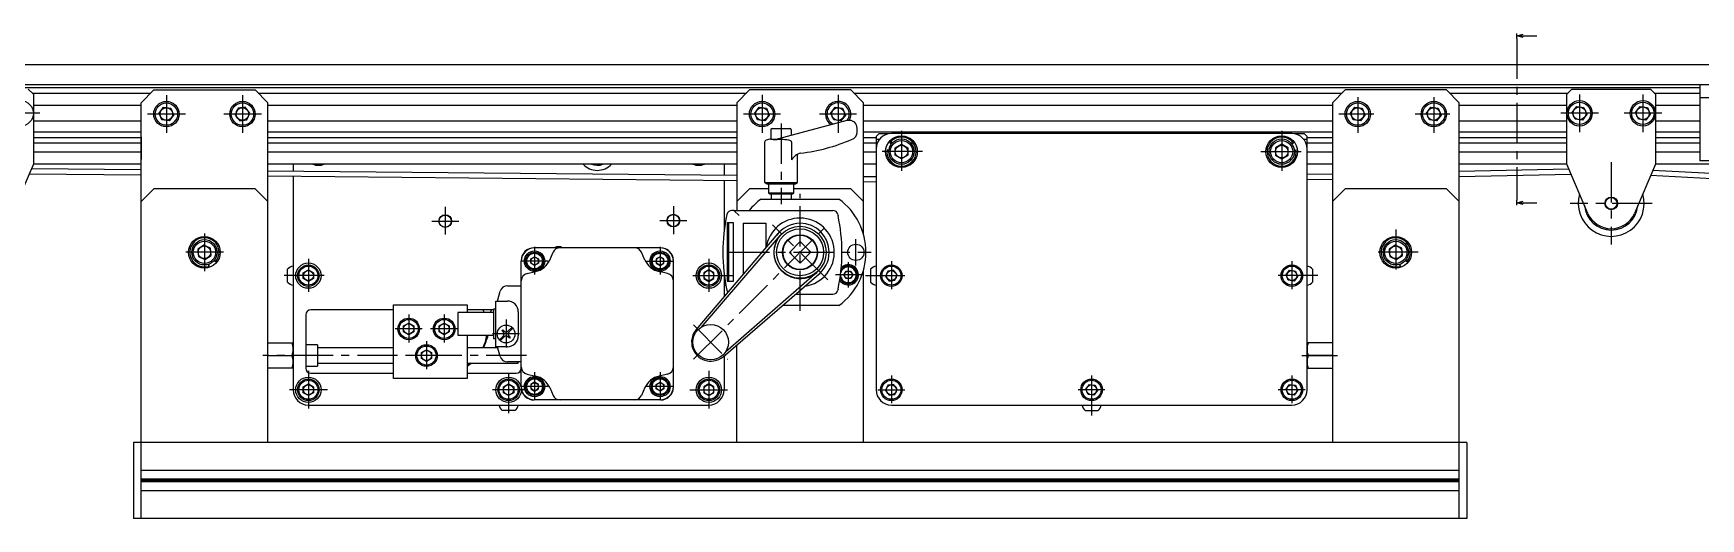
# Model space of a CAD drawing. Extents: x -5 to 1675, y -24 to 1022.
# Drawn here: x 605 to 1263, y 0 to 191 of the extents above; entities that cross this region are included whole.
import ezdxf

# ---------------------------------------------------------------- set-up
doc = ezdxf.new("R2010")
doc.units = 0
doc.header["$LTSCALE"] = 0.5
doc.linetypes.add('CENTER', pattern=[50.8, 31.75, -6.35, 6.35, -6.35])
doc.layers.get('0').update_dxf_attribs({"linetype": 'CONTINUOUS'})
doc.layers.add('MSM_CENTER', color=1, linetype='CENTER')
doc.layers.add('MSM_CONTINUOUS', color=7, linetype='CONTINUOUS')

# ---------------------------------------------------------------- blocks, each defined once
blk = doc.blocks.new('_OPEN30')
at = {"color": 0, "linetype": 'BYBLOCK'}
for p, q in [((-1, 0.27), (0, 0)), ((0, 0), (-1, -0.27)), ((0, 0), (-1, 0))]:
    blk.add_line(p, q, dxfattribs=at)
blk = doc.blocks.new('*U87')
at = {"layer": 'MSM_CONTINUOUS'}
blk.add_lwpolyline([(1192.82, 190.33), (1198.32, 190.33)], dxfattribs=at)
at = {"layer": 'MSM_CONTINUOUS', "xscale": 2.5, "yscale": 2.5, "zscale": 2.5, "rotation": 180}
blk.add_blockref('_OPEN30', (1190.32, 190.33), dxfattribs=at)
blk = doc.blocks.new('*U88')
at = {"layer": 'MSM_CONTINUOUS'}
blk.add_lwpolyline([(1192.82, 124.53), (1198.32, 124.53)], dxfattribs=at)
at = {"layer": 'MSM_CONTINUOUS', "xscale": 2.5, "yscale": 2.5, "zscale": 2.5, "rotation": 180}
blk.add_blockref('_OPEN30', (1190.32, 124.53), dxfattribs=at)

msp = doc.modelspace()

# ---------------------------------------------------------------- linework, layer by layer
for p, q in [((881.46, 121.5), (880.7, 121.5)), ((881.46, 121.5), (920.53, 121.5)), ((922.48, 119.93), (922.57, 119.5)), ((881.35, 116.67), (878.88, 116.67)), ((878.88, 116.67), (878.88, 93.67)), ((879.36, 116.67), (879.36, 93.67)), ((881.35, 93.67), (881.35, 116.67)), ((885.11, 116.5), (894.11, 116.5)), ((885.11, 116.5), (885.11, 96.2)), ((894.11, 116.5), (894.11, 106.73)), ((878.88, 93.67), (881.35, 93.67)), ((905.89, 88.5), (920.53, 88.5)), ((922.57, 90.5), (922.48, 90.07))]:
    msp.add_line(p, q)
at = {"color": 7, "linetype": 'CONTINUOUS'}
for radius, start, end in [(13, 163.4273, 16.57269), (10.54, 184.72466, 355.27534)]:
    msp.add_arc((1227.61, 124.3), radius, start, end, dxfattribs=at)
for centre, radius, start, end in [((946.17, 105), 69.06, 167.51311, 192.48689), ((880.7, 119.5), 2, 90, 167.51311), ((907.61, 105), 13.5, 90, 171.98472), ((907.61, 105), 13.5, 278.20872, 90), ((920.53, 119.5), 2, 12.48689, 90), ((855.05, 105), 69.06, 347.8803, 12.1197), ((880.7, 90.5), 2, 192.48689, 219.56254), ((920.53, 90.5), 2, 270, 347.51311)]:
    msp.add_arc(centre, radius, start, end)
at = {"layer": 'MSM_CENTER'}
for p, q in [((1190.32, 189.33), (1190.32, 125.53)), ((657.61, 166.98), (657.61, 152.1)), ((687.61, 166.98), (687.61, 152.1)), ((892.61, 167.15), (892.61, 152.17)), ((922.61, 167.15), (922.61, 152.17)), ((1127.61, 166.19), (1127.61, 152.1)), ((1157.61, 166.19), (1157.61, 152.1)), ((1215.11, 167.28), (1215.11, 152.4)), ((1240.11, 167.28), (1240.11, 152.4)), ((607.64, 159.8), (592.71, 159.8)), ((665.14, 159.5), (650.21, 159.5)), ((695.14, 159.5), (680.21, 159.5)), ((899.9, 159.5), (885.25, 159.5)), ((929.9, 159.5), (915.25, 159.5)), ((1133.95, 159.5), (1120.21, 159.5)), ((1163.95, 159.5), (1150.21, 159.5)), ((1222.64, 159.8), (1207.71, 159.8)), ((1247.64, 159.8), (1232.71, 159.8)), ((900.11, 155.8), (900.11, 124)), ((947.61, 152.95), (947.61, 136.45)), ((1097.61, 152.95), (1097.61, 136.45)), ((955.86, 144.7), (939.36, 144.7)), ((1089.36, 144.7), (1105.86, 144.7)), ((1227.61, 140.5), (1227.61, 108.1)), ((907.61, 81.89), (907.61, 128)), ((767.61, 122.95), (767.61, 111.97)), ((857.61, 123.15), (857.61, 112.17)), ((1243.81, 124.3), (1211.41, 124.3)), ((672.61, 112.48), (672.61, 97.6)), ((762.33, 117.3), (772.97, 117.3)), ((852.33, 117.5), (862.97, 117.5)), ((865.61, 62.86), (918.55, 115.98)), ((918.53, 94.12), (896.7, 115.88)), ((1142.61, 114.05), (1142.61, 95.95)), ((802.86, 107.2), (802.86, 96.22)), ((852.36, 107.2), (852.36, 96.22)), ((929.61, 99.8), (929.61, 110.2)), ((680.14, 105), (665.21, 105)), ((713.61, 102.45), (713.61, 89.47)), ((808.15, 101.55), (797.5, 101.55)), ((847.08, 101.55), (857.72, 101.55)), ((871.61, 102.45), (871.61, 89.47)), ((879.61, 105), (935.61, 105)), ((926.64, 101.13), (926.64, 91.13)), ((943.61, 101.45), (943.61, 90.47)), ((1101.61, 101.45), (1101.61, 90.47)), ((1151.48, 105), (1133.74, 105)), ((719.9, 95.8), (703.41, 95.8)), ((865.33, 95.8), (881.81, 95.8)), ((931.64, 96.13), (921.64, 96.13)), ((933.41, 95.8), (948.97, 95.8)), ((1111.81, 95.8), (1096.25, 95.8)), ((753.21, 80.45), (753.21, 69.47)), ((767.21, 80.45), (767.21, 69.47)), ((758.5, 74.8), (747.85, 74.8)), ((772.5, 74.8), (761.85, 74.8)), ((796.9, 72.8), (786.25, 72.8)), ((791.61, 78.45), (791.61, 67.47)), ((865.53, 76.35), (879.1, 62.82)), ((760.21, 69.95), (760.21, 58.97)), ((799.61, 64.3), (695.61, 64.3)), ((765.5, 64.3), (754.85, 64.3)), ((1105.61, 64.3), (1119.61, 64.3)), ((713.61, 58.28), (713.61, 43.4)), ((792.61, 57.45), (792.61, 40.6)), ((802.86, 57.7), (802.86, 46.72)), ((852.36, 57.7), (852.36, 46.72)), ((871.61, 58.28), (871.61, 43.4)), ((943.61, 56.45), (943.61, 45.47)), ((1022.61, 56.45), (1022.61, 40.6)), ((1101.61, 56.45), (1101.61, 45.47)), ((721.14, 50.8), (706.21, 50.8)), ((798.9, 50.8), (786.25, 50.8)), ((808.15, 52.05), (797.5, 52.05)), ((857.65, 52.05), (847, 52.05)), ((864.08, 50.8), (879.02, 50.8)), ((938.33, 50.8), (948.97, 50.8)), ((1027.9, 50.8), (1017.25, 50.8)), ((1106.9, 50.8), (1096.25, 50.8))]:
    msp.add_line(p, q, dxfattribs=at)
at = {"layer": 'MSM_CONTINUOUS'}
for p, q in [((1190.32, 189.33), (1190.32, 191.33)), ((399.61, 179.05), (1415.61, 179.05)), ((1417.61, 171.05), (397.61, 171.05)), ((1262.61, 171.05), (1262.61, 141.05)), ((552.61, 170), (1262.61, 170)), ((605.11, 167.3), (603.11, 169.3)), ((604.61, 167.8), (651.41, 167.8)), ((605.11, 167.3), (605.11, 139.8)), ((652.61, 169), (647.61, 164)), ((652.61, 169), (692.61, 169)), ((697.61, 164), (692.61, 169)), ((693.81, 167.8), (886.41, 167.8)), ((887.61, 169), (882.61, 164)), ((927.61, 169), (887.61, 169)), ((932.61, 164), (927.61, 169)), ((928.81, 167.8), (1121.41, 167.8)), ((1122.61, 169), (1117.61, 164)), ((1162.61, 169), (1122.61, 169)), ((1167.61, 164), (1162.61, 169)), ((1163.81, 167.8), (1210.61, 167.8)), ((1212.11, 169.3), (1210.11, 167.3)), ((1210.11, 139.8), (1210.11, 167.3)), ((1212.11, 169.3), (1243.11, 169.3)), ((1245.11, 167.3), (1243.11, 169.3)), ((1244.61, 167.8), (1262.61, 167.8)), ((1245.11, 167.3), (1245.11, 139.8)), ((1262.61, 166.05), (1292.61, 166.05)), ((647.61, 162.9), (605.11, 162.9)), ((647.61, 0), (647.61, 164)), ((654.75, 159.88), (656.51, 162.17)), ((655.86, 157.21), (654.75, 159.88)), ((656.51, 162.17), (659.37, 161.79)), ((660.47, 159.12), (658.72, 156.83)), ((659.37, 161.79), (660.47, 159.12)), ((685.86, 161.79), (684.75, 159.12)), ((684.75, 159.12), (686.51, 156.83)), ((688.72, 162.17), (685.86, 161.79)), ((690.47, 159.88), (688.72, 162.17)), ((689.37, 157.21), (690.47, 159.88)), ((697.61, 30), (697.61, 164)), ((882.61, 162.9), (697.61, 162.9)), ((882.61, 164), (882.61, 121.5)), ((889.75, 159.88), (891.51, 162.17)), ((890.86, 157.21), (889.75, 159.88)), ((891.51, 162.17), (894.37, 161.79)), ((895.47, 159.12), (893.72, 156.83)), ((894.37, 161.79), (895.47, 159.12)), ((919.75, 159.88), (921.51, 162.17)), ((920.86, 157.21), (919.75, 159.88)), ((921.51, 162.17), (924.37, 161.79)), ((925.47, 159.12), (923.72, 156.83)), ((924.37, 161.79), (925.47, 159.12)), ((932.61, 112.14), (932.61, 164)), ((1117.61, 162.9), (932.61, 162.9)), ((1117.61, 164), (1117.61, 30)), ((1124.75, 159.88), (1126.51, 162.17)), ((1125.86, 157.21), (1124.75, 159.88)), ((1126.51, 162.17), (1129.37, 161.79)), ((1130.47, 159.12), (1128.72, 156.83)), ((1129.37, 161.79), (1130.47, 159.12)), ((1154.75, 159.88), (1156.51, 162.17)), ((1155.86, 157.21), (1154.75, 159.88)), ((1156.51, 162.17), (1159.37, 161.79)), ((1160.47, 159.12), (1158.72, 156.83)), ((1159.37, 161.79), (1160.47, 159.12)), ((1167.61, 0), (1167.61, 164)), ((1210.11, 162.9), (1167.61, 162.9)), ((1212.25, 160.18), (1214.01, 162.47)), ((1213.36, 157.51), (1212.25, 160.18)), ((1214.01, 162.47), (1216.87, 162.09)), ((1217.97, 159.42), (1216.22, 157.13)), ((1216.87, 162.09), (1217.97, 159.42)), ((1237.25, 160.18), (1239.01, 162.47)), ((1238.36, 157.51), (1237.25, 160.18)), ((1239.01, 162.47), (1241.87, 162.09)), ((1242.97, 159.42), (1241.22, 157.13)), ((1241.87, 162.09), (1242.97, 159.42)), ((1262.61, 162.9), (1245.11, 162.9)), ((647.61, 156.7), (605.11, 156.7)), ((647.61, 152.4), (605.11, 152.4)), ((658.72, 156.83), (655.86, 157.21)), ((686.51, 156.83), (689.37, 157.21)), ((882.61, 156.7), (697.61, 156.7)), ((882.61, 152.4), (697.61, 152.4)), ((893.72, 156.83), (890.86, 157.21)), ((896.11, 153.3), (896.11, 149.63)), ((896.61, 153.8), (903.61, 153.8)), ((926.05, 157), (897.06, 149.23)), ((904.11, 153.3), (904.11, 151.12)), ((923.72, 156.83), (920.86, 157.21)), ((927.11, 157), (926.05, 157)), ((930.11, 152.4), (930.11, 154)), ((1117.61, 156.7), (932.61, 156.7)), ((1117.61, 152.4), (932.61, 152.4)), ((938.61, 151.7), (937.61, 150.7)), ((942.52, 151.7), (938.61, 151.7)), ((1101.61, 151.8), (943.61, 151.8)), ((1106.61, 151.7), (1102.7, 151.7)), ((1107.61, 150.7), (1106.61, 151.7)), ((1128.72, 156.83), (1125.86, 157.21)), ((1158.72, 156.83), (1155.86, 157.21)), ((1210.11, 156.7), (1167.61, 156.7)), ((1210.11, 152.4), (1167.61, 152.4)), ((1216.22, 157.13), (1213.36, 157.51)), ((1241.22, 157.13), (1238.36, 157.51)), ((1262.61, 156.7), (1245.11, 156.7)), ((1262.61, 152.4), (1245.11, 152.4)), ((647.61, 150.2), (605.11, 150.2)), ((647.61, 148.05), (605.11, 148.05)), ((647.61, 150.48), (647.61, 141.62)), ((882.61, 150.2), (697.61, 150.2)), ((882.61, 148.05), (697.61, 148.05)), ((893.61, 148.4), (893.61, 132.5)), ((896.11, 149.63), (898.54, 149.63)), ((897.06, 149.23), (897.08, 149.24)), ((904.27, 148.4), (904.27, 141.49)), ((937.61, 150.2), (932.61, 150.2)), ((937.61, 148.05), (932.61, 148.05)), ((937.61, 150.7), (937.61, 50.8)), ((938.85, 149.45), (937.61, 149.45)), ((942.63, 145.14), (941.91, 145.42)), ((942.97, 148.09), (943.69, 147.81)), ((945.11, 146.14), (947.61, 147.59)), ((945.11, 143.26), (945.11, 146.14)), ((947.61, 147.59), (950.11, 146.14)), ((950.11, 146.14), (950.11, 143.26)), ((1097.61, 147.59), (1095.11, 146.14)), ((1095.11, 146.14), (1095.11, 143.26)), ((1100.11, 146.14), (1097.61, 147.59)), ((1100.11, 143.26), (1100.11, 146.14)), ((1102.25, 148.09), (1101.53, 147.81)), ((1102.59, 145.14), (1103.32, 145.42)), ((1107.61, 149.45), (1106.37, 149.45)), ((1107.61, 50.8), (1107.61, 150.7)), ((1117.61, 150.2), (1107.61, 150.2)), ((1117.61, 148.05), (1107.61, 148.05)), ((1210.11, 150.2), (1167.61, 150.2)), ((1210.11, 148.05), (1167.61, 148.05)), ((1262.61, 150.2), (1245.11, 150.2)), ((1262.61, 148.05), (1245.11, 148.05)), ((605.11, 139.8), (596.81, 120.37)), ((647.61, 144.55), (605.11, 144.55)), ((647.61, 139.8), (605.11, 139.8)), ((882.61, 144.55), (697.61, 144.55)), ((882.61, 139.8), (697.61, 139.8)), ((707.61, 139.8), (707.61, 137.08)), ((877.61, 139.8), (877.61, 135.46)), ((906.61, 132.5), (906.61, 143.64)), ((937.61, 144.55), (932.61, 144.55)), ((937.61, 139.8), (932.61, 139.8)), ((947.61, 141.81), (945.11, 143.26)), ((950.11, 143.26), (947.61, 141.81)), ((1095.11, 143.26), (1097.61, 141.81)), ((1097.61, 141.81), (1100.11, 143.26)), ((1117.61, 144.55), (1107.61, 144.55)), ((1117.61, 139.8), (1107.61, 139.8)), ((1210.11, 144.55), (1167.61, 144.55)), ((1210.11, 139.8), (1167.61, 139.8)), ((1218.42, 120.37), (1210.11, 139.8)), ((1245.11, 139.8), (1236.81, 120.37)), ((1262.61, 144.55), (1245.11, 144.55)), ((1367.61, 139.8), (1245.11, 139.8)), ((1292.61, 141.05), (1262.61, 141.05)), ((647.61, 135.45), (603.43, 135.87)), ((604.37, 138.07), (647.61, 137.65)), ((697.61, 137.18), (882.61, 135.42)), ((882.61, 133.22), (697.61, 134.98)), ((707.61, 134.88), (707.61, 50.8)), ((877.61, 133.26), (877.61, 113.3)), ((893.61, 132.5), (894.48, 132)), ((893.61, 132.5), (906.61, 132.5)), ((894.48, 132), (905.75, 132)), ((895.11, 132), (895.11, 128.5)), ((905.11, 128.5), (905.11, 132)), ((905.75, 132), (906.61, 132.5)), ((932.61, 134.94), (937.61, 134.89)), ((937.61, 132.69), (932.61, 132.74)), ((1107.61, 135.75), (1117.61, 135.95)), ((1117.61, 133.75), (1107.61, 133.54)), ((1167.61, 136.99), (1210.93, 137.88)), ((1211.86, 135.7), (1167.61, 134.79)), ((1377.41, 128.38), (1243.17, 135.24)), ((1244.09, 137.4), (1374.29, 130.74)), ((652.61, 130), (647.61, 125)), ((692.61, 130), (652.61, 130)), ((697.61, 125), (692.61, 130)), ((887.61, 130), (882.61, 125)), ((895.11, 130), (887.61, 130)), ((892.28, 126), (922.94, 126)), ((895.11, 128.5), (895.61, 128)), ((895.11, 128.5), (905.11, 128.5)), ((895.61, 128), (904.61, 128)), ((896.23, 128), (896.23, 126)), ((904.23, 126), (904.23, 128)), ((904.61, 128), (905.11, 128.5)), ((927.61, 130), (905.11, 130)), ((932.61, 125), (927.61, 130)), ((1122.61, 130), (1117.61, 125)), ((1162.61, 130), (1122.61, 130)), ((1167.61, 125), (1162.61, 130)), ((1190.32, 123.53), (1190.32, 125.53)), ((881.66, 121.4), (883.57, 119.5)), ((866.55, 74.47), (898.93, 112.37)), ((672.39, 107.88), (670.01, 106.25)), ((670.01, 106.25), (670.23, 103.37)), ((675, 106.63), (672.39, 107.88)), ((675.21, 103.75), (675, 106.63)), ((852.36, 106.8), (802.61, 106.8)), ((802.61, 106.8), (802.61, 106.79)), ((852.61, 106.8), (852.61, 106.79)), ((899.7, 111.7), (868.4, 75.38)), ((903.37, 104.99), (907.61, 109.24)), ((911.86, 105.01), (907.61, 109.24)), ((1142.39, 107.88), (1140.01, 106.25)), ((1140.01, 106.25), (1140.23, 103.37)), ((1145, 106.63), (1142.39, 107.88)), ((1145.21, 103.75), (1145, 106.63)), ((670.23, 103.37), (672.83, 102.12)), ((672.83, 102.12), (675.21, 103.75)), ((674.56, 99.59), (674.13, 100.23)), ((676.5, 101.86), (676.94, 101.21)), ((797.62, 101.8), (797.61, 101.8)), ((797.61, 52.1), (797.61, 101.5)), ((801.36, 102.42), (802.86, 103.28)), ((801.36, 100.68), (801.36, 102.42)), ((802.86, 99.82), (801.36, 100.68)), ((802.86, 103.28), (804.36, 102.42)), ((804.36, 100.68), (802.86, 99.82)), ((804.36, 102.42), (804.36, 100.68)), ((808.82, 101.96), (810.18, 105.02)), ((846.4, 101.96), (845.04, 105.02)), ((852.36, 103.28), (850.86, 102.42)), ((850.86, 102.42), (850.86, 100.68)), ((850.86, 100.68), (852.36, 99.82)), ((853.86, 102.42), (852.36, 103.28)), ((852.36, 99.82), (853.86, 100.68)), ((853.86, 100.68), (853.86, 102.42)), ((857.6, 101.8), (857.61, 101.8)), ((857.61, 52.1), (857.61, 101.5)), ((903.37, 104.99), (907.62, 100.76)), ((907.75, 100.89), (907.48, 100.9)), ((911.86, 105.01), (907.62, 100.76)), ((911.72, 105.14), (911.73, 104.88)), ((1140.23, 103.37), (1142.83, 102.12)), ((1142.83, 102.12), (1145.21, 103.75)), ((1144.56, 99.59), (1144.13, 100.23)), ((1146.5, 101.86), (1146.94, 101.21)), ((705.41, 93.28), (705.41, 98.32)), ((711.61, 96.95), (713.61, 98.11)), ((711.61, 94.65), (711.61, 96.95)), ((713.61, 93.49), (711.61, 94.65)), ((713.61, 98.11), (715.61, 96.95)), ((715.61, 94.65), (713.61, 93.49)), ((715.61, 96.95), (715.61, 94.65)), ((799.96, 96.67), (803.25, 97.4)), ((855.26, 96.67), (851.97, 97.4)), ((871.61, 98.11), (869.61, 96.95)), ((869.61, 96.95), (869.61, 94.65)), ((869.61, 94.65), (871.61, 93.49)), ((873.61, 96.95), (871.61, 98.11)), ((871.61, 93.49), (873.61, 94.65)), ((873.61, 94.65), (873.61, 96.95)), ((877.22, 63.84), (915.01, 96.34)), ((877.61, 96.7), (877.61, 87.42)), ((914.34, 97.11), (878.13, 65.68)), ((924.91, 96.13), (925.78, 97.63)), ((925.78, 94.63), (924.91, 96.13)), ((925.78, 97.63), (927.51, 97.63)), ((927.51, 94.63), (925.78, 94.63)), ((927.51, 97.63), (928.38, 96.13)), ((928.38, 96.13), (927.51, 94.63)), ((932.61, 30), (932.61, 97.86)), ((935.41, 98.32), (935.41, 93.28)), ((942.21, 97.63), (941.32, 95.5)), ((941.32, 95.5), (942.73, 93.67)), ((944.5, 97.93), (942.21, 97.63)), ((942.73, 93.67), (945.02, 93.97)), ((945.9, 96.1), (944.5, 97.93)), ((945.02, 93.97), (945.9, 96.1)), ((1099.32, 96.1), (1100.73, 97.93)), ((1100.21, 93.97), (1099.32, 96.1)), ((1102.5, 93.67), (1100.21, 93.97)), ((1100.73, 97.93), (1103.02, 97.63)), ((1103.9, 95.5), (1102.5, 93.67)), ((1103.02, 97.63), (1103.9, 95.5)), ((1109.81, 98.32), (1109.81, 93.28)), ((787.61, 67.8), (787.61, 85.8)), ((787.61, 85.8), (792.11, 85.8)), ((788.21, 85.8), (789.31, 89.63)), ((792.19, 91.8), (797.61, 91.8)), ((712.61, 80.3), (712.61, 59.3)), ((747.21, 82.3), (714.61, 82.3)), ((747.21, 84.3), (776.21, 84.3)), ((747.21, 55.3), (747.21, 84.3)), ((786.61, 81.3), (772.61, 81.3)), ((772.61, 81.3), (772.61, 72.3)), ((776.21, 84.3), (776.21, 81.3)), ((786.61, 82.3), (776.21, 82.3)), ((782.47, 82.3), (782.92, 81.3)), ((785.5, 81.3), (785.86, 82.3)), ((787.61, 82.6), (786.61, 82.6)), ((786.61, 82.6), (786.61, 71)), ((796.41, 81.5), (796.41, 72.1)), ((922.94, 84), (900.66, 84)), ((751.21, 75.95), (753.21, 77.11)), ((751.21, 73.65), (751.21, 75.95)), ((753.21, 72.49), (751.21, 73.65)), ((753.21, 77.11), (755.21, 75.95)), ((755.21, 73.65), (753.21, 72.49)), ((755.21, 75.95), (755.21, 73.65)), ((765.21, 75.95), (767.21, 77.11)), ((765.21, 73.65), (765.21, 75.95)), ((767.21, 72.49), (765.21, 73.65)), ((767.21, 77.11), (769.21, 75.95)), ((769.21, 73.65), (767.21, 72.49)), ((769.21, 75.95), (769.21, 73.65)), ((789.95, 74.11), (790.3, 74.46)), ((790.55, 73.51), (789.95, 74.11)), ((790.3, 74.46), (790.91, 73.86)), ((792.32, 73.86), (793.88, 75.42)), ((792.67, 73.51), (794.23, 75.07)), ((697.61, 69.3), (707.61, 69.3)), ((717.21, 68.55), (712.61, 68.55)), ((717.21, 68.55), (717.21, 60.05)), ((747.21, 67.3), (717.21, 67.3)), ((758.21, 65.45), (760.21, 66.61)), ((760.21, 66.61), (762.21, 65.45)), ((772.61, 72.3), (786.61, 72.3)), ((776.38, 72.3), (776.21, 71.76)), ((776.21, 72.3), (776.21, 55.3)), ((788.36, 67.3), (776.21, 67.3)), ((786.61, 71), (787.61, 71)), ((792.11, 67.8), (787.61, 67.8)), ((789.31, 63.97), (788.21, 67.8)), ((788.99, 70.53), (790.55, 72.09)), ((789.35, 70.18), (790.91, 71.74)), ((792.92, 71.14), (792.32, 71.74)), ((792.67, 72.09), (793.27, 71.49)), ((793.27, 71.49), (792.92, 71.14)), ((882.61, 30), (882.61, 68.47)), ((1117.61, 69.3), (1107.61, 69.3)), ((697.61, 64.3), (707.17, 64.3)), ((707.61, 59.3), (697.61, 59.3)), ((712.61, 60.05), (717.21, 60.05)), ((717.21, 61.3), (747.21, 61.3)), ((758.21, 63.15), (758.21, 65.45)), ((760.21, 61.99), (758.21, 63.15)), ((762.21, 63.15), (760.21, 61.99)), ((762.21, 65.45), (762.21, 63.15)), ((776.21, 61.3), (796.21, 61.3)), ((777.54, 61.3), (776.21, 60.38)), ((776.21, 60.14), (777.87, 61.3)), ((797.61, 61.8), (792.19, 61.8)), ((796.21, 61.3), (796.71, 61.8)), ((796.21, 61.8), (796.21, 61.3)), ((877.61, 64.17), (877.61, 50.8)), ((1107.61, 59.3), (1117.61, 59.3)), ((1117.61, 64.3), (1108.06, 64.3)), ((711.61, 51.95), (713.61, 53.11)), ((713.61, 53.11), (715.61, 51.95)), ((714.61, 57.3), (747.21, 57.3)), ((776.21, 55.3), (747.21, 55.3)), ((776.21, 57.3), (795.61, 57.3)), ((790.61, 51.95), (792.61, 53.11)), ((792.61, 53.11), (794.61, 51.95)), ((799.96, 56.93), (803.25, 56.2)), ((802.86, 53.78), (801.36, 52.92)), ((801.36, 52.92), (801.36, 51.18)), ((804.36, 52.92), (802.86, 53.78)), ((804.36, 51.18), (804.36, 52.92)), ((850.86, 52.92), (852.36, 53.78)), ((850.86, 51.18), (850.86, 52.92)), ((855.26, 56.93), (851.97, 56.2)), ((852.36, 53.78), (853.86, 52.92)), ((853.86, 52.92), (853.86, 51.18)), ((871.61, 53.11), (869.61, 51.95)), ((873.61, 51.95), (871.61, 53.11)), ((942.21, 52.63), (941.32, 50.5)), ((944.5, 52.93), (942.21, 52.63)), ((945.9, 51.1), (944.5, 52.93)), ((1020.32, 51.1), (1021.73, 52.93)), ((1021.73, 52.93), (1024.02, 52.63)), ((1024.02, 52.63), (1024.9, 50.5)), ((1099.32, 51.1), (1100.73, 52.93)), ((1100.73, 52.93), (1103.02, 52.63)), ((1103.02, 52.63), (1103.9, 50.5)), ((711.61, 49.65), (711.61, 51.95)), ((713.61, 48.49), (711.61, 49.65)), ((715.61, 49.65), (713.61, 48.49)), ((715.61, 51.95), (715.61, 49.65)), ((790.61, 49.65), (790.61, 51.95)), ((792.61, 48.49), (790.61, 49.65)), ((794.61, 49.65), (792.61, 48.49)), ((794.61, 51.95), (794.61, 49.65)), ((797.61, 51.8), (797.62, 51.8)), ((797.62, 51.8), (797.61, 51.8)), ((801.36, 51.18), (802.86, 50.32)), ((802.61, 46.81), (802.61, 46.8)), ((802.61, 46.8), (802.61, 46.81)), ((802.86, 50.32), (804.36, 51.18)), ((852.31, 46.8), (802.91, 46.8)), ((808.82, 51.64), (810.18, 48.58)), ((846.4, 51.64), (845.04, 48.58)), ((852.36, 50.32), (850.86, 51.18)), ((853.86, 51.18), (852.36, 50.32)), ((852.61, 46.8), (852.61, 46.81)), ((857.6, 51.8), (857.61, 51.8)), ((869.61, 51.95), (869.61, 49.65)), ((869.61, 49.65), (871.61, 48.49)), ((871.61, 48.49), (873.61, 49.65)), ((873.61, 49.65), (873.61, 51.95)), ((941.32, 50.5), (942.73, 48.67)), ((942.73, 48.67), (945.02, 48.97)), ((945.02, 48.97), (945.9, 51.1)), ((1021.21, 48.97), (1020.32, 51.1)), ((1023.5, 48.67), (1021.21, 48.97)), ((1024.9, 50.5), (1023.5, 48.67)), ((1100.21, 48.97), (1099.32, 51.1)), ((1102.5, 48.67), (1100.21, 48.97)), ((1103.9, 50.5), (1102.5, 48.67)), ((713.61, 44.8), (871.61, 44.8)), ((795.14, 42.6), (790.09, 42.6)), ((943.61, 44.8), (1101.61, 44.8)), ((1020.09, 42.6), (1025.14, 42.6)), ((1170.61, 30), (644.61, 30)), ((644.61, 30), (644.61, 1.3)), ((647.61, 30), (647.61, 30.3)), ((1170.61, 30), (1170.61, 0)), ((1167.61, 19), (647.61, 19)), ((1167.61, 15.52), (647.61, 15.52)), ((1167.61, 15), (647.61, 15)), ((1167.61, 14.48), (647.61, 14.48)), ((1167.61, 11), (647.61, 11)), ((644.61, 1.3), (644.61, 0)), ((1170.61, 0), (644.61, 0))]:
    msp.add_line(p, q, dxfattribs=at)
for centre, radius in [((600.11, 159.8), 5), ((657.61, 159.5), 5), ((687.61, 159.5), 5), ((892.61, 159.5), 5), ((1127.61, 159.5), 5), ((1157.61, 159.5), 5), ((1215.11, 159.8), 5), ((1240.11, 159.8), 5), ((657.61, 159.5), 4.4), ((657.61, 159.54), 2.49), ((687.61, 159.5), 4.4), ((687.61, 159.54), 2.49), ((892.61, 159.5), 4.4), ((892.58, 159.5), 2.53), ((922.61, 159.5), 2.5), ((1127.61, 159.5), 4.4), ((1127.61, 159.5), 2.5), ((1157.61, 159.5), 4.4), ((1157.61, 159.5), 2.5), ((1215.11, 159.8), 4.4), ((1215.08, 159.8), 2.53), ((1240.11, 159.8), 4.4), ((1240.08, 159.8), 2.53), ((947.61, 144.7), 6.25), ((947.61, 144.7), 5), ((947.61, 144.7), 4.4), ((947.61, 144.7), 2.5), ((1097.61, 144.7), 6.25), ((1097.61, 144.7), 5), ((1097.61, 144.7), 4.4), ((1097.61, 144.7), 2.5), ((1227.61, 124.3), 2.5), ((1227.61, 124.3), 2.3), ((767.61, 117.3), 2.5), ((767.61, 117.3), 2.39), ((857.61, 117.5), 2.5), ((857.61, 117.5), 2.39), ((907.61, 105), 10.25), ((907.61, 105), 9.25), ((907.61, 105), 6.92), ((672.61, 105), 6.25), ((672.61, 105), 5), ((672.61, 105), 4.4), ((672.61, 105), 2.5), ((802.86, 101.55), 4), ((852.36, 101.55), 4), ((907.61, 105), 6.75), ((929.61, 105), 3.2), ((1142.61, 105), 6.25), ((1142.61, 105), 5), ((1142.61, 105), 4.4), ((1142.61, 105), 2.5), ((713.61, 95.8), 5), ((713.61, 95.8), 4.25), ((713.61, 95.8), 3.76), ((802.86, 101.55), 3.5), ((802.86, 101.55), 3.1), ((802.86, 101.55), 1.5), ((852.36, 101.55), 3.5), ((852.36, 101.55), 3.1), ((852.36, 101.55), 1.5), ((871.61, 95.8), 5), ((871.61, 95.8), 4.25), ((871.61, 95.8), 3.76), ((943.61, 95.8), 4.25), ((943.61, 95.8), 3.76), ((1101.61, 95.8), 4.25), ((1101.61, 95.8), 3.76), ((713.61, 95.8), 2), ((871.61, 95.8), 2), ((926.64, 96.13), 1.5), ((943.61, 95.8), 2), ((1101.61, 95.8), 2), ((753.21, 74.8), 4.25), ((767.21, 74.8), 4.25), ((753.21, 74.8), 3.76), ((753.18, 74.8), 2.02), ((767.21, 74.8), 3.76), ((767.21, 74.8), 2), ((791.61, 72.8), 3.5), ((872.32, 69.59), 7), ((760.21, 64.3), 4.25), ((760.21, 64.3), 3.76), ((760.18, 64.3), 2.02), ((713.61, 50.8), 5), ((713.61, 50.8), 4.25), ((713.61, 50.8), 3.76), ((713.61, 50.8), 2), ((792.61, 50.8), 5), ((792.61, 50.8), 4.25), ((792.61, 50.8), 3.76), ((792.61, 50.8), 2), ((802.86, 52.05), 4), ((802.86, 52.05), 3.5), ((802.86, 52.05), 3.1), ((802.86, 52.05), 1.5), ((852.36, 52.05), 4), ((852.36, 52.05), 3.5), ((852.36, 52.05), 3.1), ((852.36, 52.05), 1.5), ((871.61, 50.8), 5), ((871.61, 50.8), 4.25), ((871.61, 50.8), 3.76), ((871.61, 50.8), 2), ((943.61, 50.8), 4.25), ((943.61, 50.8), 3.76), ((943.61, 50.8), 2), ((1022.61, 50.8), 4.25), ((1022.61, 50.8), 3.76), ((1022.61, 50.8), 2), ((1101.61, 50.8), 4.25), ((1101.61, 50.8), 3.76), ((1101.61, 50.8), 2)]:
    msp.add_circle(centre, radius, dxfattribs=at)
for centre, radius, start, end in [((922.61, 159.5), 5, 330, 236.35062), ((922.61, 159.5), 4.4, 325.37646, 243.6559), ((896.61, 153.3), 0.5, 90, 180), ((903.61, 153.3), 0.5, 0, 90), ((927.11, 154), 3, 360, 90), ((927.11, 152.4), 3, 285, 0), ((943.61, 145.8), 6, 90, 180), ((1101.61, 145.8), 6, 0, 90), ((894.48, 148.4), 0.867, 104.33751, 180), ((900.11, 126.36), 23.62, 99.75185, 104.33751), ((900.11, 126.36), 23.08, 82.44901, 97.55099), ((903.03, 147.69), 1.55, 49.332, 85.90878), ((903.62, 148.38), 0.65, 1.60036, 48.43343), ((900.48, 211.65), 67.92, 276.1974, 293.8026), ((947.61, 144.7), 5.75, 172.77234, 143.81732), ((1097.61, 144.7), 5.75, 36.18268, 7.22766), ((717.61, 144.8), 5.5, 245.38002, 294.61998), ((827.61, 144.8), 7.5, 221.81031, 318.18968), ((827.61, 144.8), 5.5, 245.38002, 293.74421), ((867.61, 144.8), 5.5, 245.38002, 294.61998), ((909.36, 138.33), 6, 105, 148.15168), ((907.61, 105), 26, 126.12893, 140.60854), ((907.61, 105), 26, 306.12893, 53.87107), ((881.44, 121.2), 0.298, 41.98309, 85.86783), ((1227.61, 124.3), 10, 203.14245, 336.85755), ((907.88, 104.69), 11.81, 91.2774, 143.26112), ((907.61, 105), 11.5, 0, 90), ((672.61, 105), 5.75, 318.80415, 289.84912), ((802.91, 101.5), 5.3, 90, 180), ((802.61, 101.8), 5, 90, 180), ((812.92, 103.8), 3, 90, 156.05045), ((812.27, 104.8), 2.5, 53.1301, 126.8699), ((812.27, 104.8), 2.39, 56.9345, 123.0655), ((842.3, 103.8), 3, 23.94955, 90), ((852.31, 101.5), 5.3, 360, 90), ((852.61, 101.8), 5, 360, 90), ((907.61, 105), 10.34, 160.79234, 289.4011), ((907.37, 105.23), 10.04, 139.85638, 161.59987), ((907.61, 105), 3.73, 171.62421, 188.56924), ((907.61, 105), 3.73, 81.62421, 98.56924), ((907.61, 105), 4, 86.50634, 93.6871), ((907.61, 105), 3.73, 351.62421, 8.56924), ((907.61, 105), 4, 356.50634, 3.6871), ((1142.61, 105), 5.75, 318.80415, 289.84912), ((708.31, 95.86), 3.8, 100.54763, 139.64085), ((801.51, 105.21), 8, 282.55649, 336.05045), ((853.71, 105.21), 8, 203.94955, 257.44351), ((907.61, 105), 4, 176.50634, 183.6871), ((907.61, 105), 3.73, 261.62421, 278.56924), ((907.61, 105), 4, 266.50634, 273.6871), ((907.44, 105.19), 11.67, 306.58931, 359.06217), ((926.64, 96.13), 4, 211.54542, 134.32179), ((926.64, 96.13), 3.5, 200.60896, 145.25825), ((926.64, 96.13), 3.1, 179.23341, 166.6338), ((938.31, 95.86), 3.8, 100.54763, 139.64085), ((1106.92, 95.86), 3.8, 40.35915, 79.45237), ((708.31, 95.74), 3.8, 220.35915, 259.45237), ((800.61, 93.74), 3, 102.55649, 180), ((854.61, 93.74), 3, 360, 77.44351), ((876.92, 95.74), 3.8, 280.54763, 291.49087), ((907.85, 104.76), 10.04, 288.59357, 310.33706), ((938.31, 95.74), 3.8, 220.35915, 259.45237), ((1106.92, 95.74), 3.8, 280.54763, 319.64085), ((792.19, 88.8), 3, 90, 164), ((792.11, 81.5), 4.3, 0, 90), ((714.61, 80.3), 2, 90, 180), ((789.84, 72.8), 1, 315, 45), ((791.61, 74.57), 1, 225, 315), ((793.38, 72.8), 1, 135, 225), ((791.61, 72.8), 3.46, 40.8624, 49.1376), ((872.28, 69.72), 7.44, 140.3482, 171.52439), ((700.39, 66.8), 7.22, 339.74384, 20.25616), ((767.21, 74.8), 17, 333.82103, 351.54348), ((736.06, 87.92), 50.98, 336.14168, 342.1573), ((791.61, 72.8), 3.46, 220.8624, 229.1376), ((791.61, 71.03), 1, 45, 135), ((792.11, 72.1), 4.3, 270, 360), ((872.32, 69.59), 7.5, 170.51671, 279.67673), ((1114.83, 66.8), 7.22, 159.74384, 200.25616), ((700.39, 61.8), 7.22, 339.74384, 20.25616), ((714.61, 59.3), 2, 180, 270), ((792.19, 64.8), 3, 196, 270), ((795.61, 59.3), 2, 270, 0), ((800.61, 59.86), 3, 180, 257.44351), ((854.61, 59.86), 3, 282.55649, 0), ((872.46, 69.55), 7.44, 278.66905, 309.84524), ((1114.83, 61.8), 7.22, 159.74384, 200.25616), ((801.51, 48.39), 8, 23.94955, 77.44351), ((853.71, 48.39), 8, 102.55649, 156.05045), ((713.61, 50.8), 6, 180, 270), ((802.91, 52.1), 5.3, 180, 270), ((802.61, 51.8), 5, 180, 270), ((812.92, 49.8), 3, 203.94955, 270), ((842.3, 49.8), 3, 270, 336.05045), ((852.31, 52.1), 5.3, 270, 0), ((852.61, 51.8), 5, 270, 0), ((871.61, 50.8), 6, 270, 0), ((943.61, 50.8), 6, 180, 270), ((1101.61, 50.8), 6, 270, 0), ((792.55, 45.5), 3.8, 190.54763, 229.64085), ((792.68, 45.5), 3.8, 310.35915, 349.45237), ((1022.55, 45.5), 3.8, 190.54763, 229.64085), ((1022.68, 45.5), 3.8, 310.35915, 349.45237)]:
    msp.add_arc(centre, radius, start, end, dxfattribs=at)

# ---------------------------------------------------------------- block references
for name in ['*U87', '*U88']:
    msp.add_blockref(name, (0, 0), dxfattribs=at)

doc.saveas('drawing.dxf')
